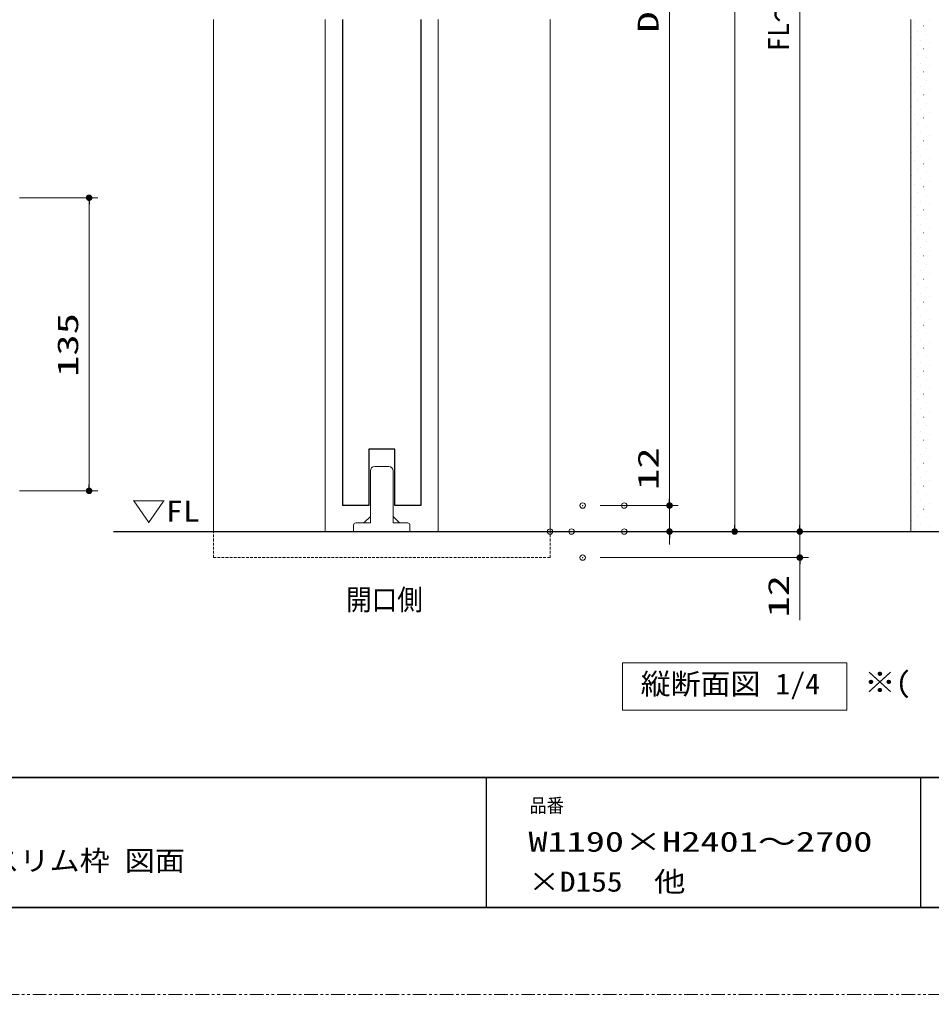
# Model space of a CAD drawing. Units: millimetres, scale not verified. Extents: x -1306 to 1306, y -607 to 607.
# Drawn here: x -437.8 to -17.9, y -594 to -144.9 of the extents above; entities that cross this region are included whole.
import ezdxf
from ezdxf.enums import TextEntityAlignment as Align

# ---------------------------------------------------------------- set-up
doc = ezdxf.new("R2010")
doc.units = ezdxf.units.MM
doc.header["$LTSCALE"] = 5
doc.header["$PDMODE"] = 32
doc.header["$PDSIZE"] = 2.5
doc.linetypes.add('USER1', pattern=[2.5, 1.25, -0.25, 0.25, -0.25, 0.25, -0.25])
doc.linetypes.add('USER2', pattern=[0.375, 0.25, -0.125])
for name, color, linetype, lineweight in [('0-1_線(黄)', 2, 'Continuous', 15), ('0-3_陰線', 4, 'USER1', 9), ('0-D_線(白)', 7, 'Continuous', 30), ('1-0_線(水)', 4, 'Continuous', 9), ('1-1_寸法線', 3, 'Continuous', 13), ('1-2_ハッチング', 6, 'Continuous', 9), ('1-4_DEFPOINTS', 7, 'Continuous', 5), ('1-5_0', 3, 'Continuous', 25), ('1-6_点線(黄)', 2, 'USER2', 15), ('1-7_図面枠', 7, 'Continuous', 35)]:
    doc.layers.add(name, color=color, linetype=linetype, lineweight=lineweight)
doc.styles.add('ＭＳ ゴシック', font='')
doc.styles.get('ＭＳ ゴシック').set_extended_font_data('MS Gothic')

# ---------------------------------------------------------------- blocks, each defined once
blk = doc.blocks.new('ｓｓ')
at = {"layer": '1-0_線(水)'}
for p, q in [((3773.92, 2885.92), (3806.42, 2885.92)), ((3816.42, 2875.92), (3816.42, 2755.92)), ((3763.92, 2770.92), (3748.92, 2755.92)), ((3816.42, 2770.92), (3831.42, 2755.92)), ((3816.42, 2755.92), (3850.17, 2755.92)), ((3855.17, 2750.92), (3855.17, 2735.92))]:
    blk.add_line(p, q, dxfattribs=at)
for points in [[(3730.17, 2755.92), (3763.92, 2755.92), (3763.92, 2875.92)], [(3855.17, 2735.92), (3725.17, 2735.92), (3725.17, 2750.92)]]:
    blk.add_lwpolyline(points, dxfattribs=at)
for centre, radius, start, end in [((3773.92, 2875.92), 10, 90, 180), ((3806.42, 2875.92), 10, 0, 90), ((3730.17, 2750.92), 5, 90, 180), ((3850.17, 2750.92), 5, 0, 90)]:
    blk.add_arc(centre, radius, start, end, dxfattribs=at)
blk = doc.blocks.new('_DOT')
at = {"layer": '1-5_0'}
blk.add_line((-2.5, 0), (-5, 0), dxfattribs=at)
for points in [[(0, 0), (-2.5, 0), (-2.48, 0.313)], [(0, 0), (-2.48, -0.313), (-2.5, 0)], [(0, 0), (-2.48, 0.313), (-2.421, 0.622)], [(0, 0), (-2.421, -0.622), (-2.48, -0.313)], [(0, 0), (-2.421, 0.622), (-2.324, 0.92)], [(0, 0), (-2.324, -0.92), (-2.421, -0.622)], [(0, 0), (-2.324, 0.92), (-2.191, 1.204)], [(0, 0), (-2.191, -1.204), (-2.324, -0.92)], [(0, 0), (-2.191, 1.204), (-2.023, 1.469)], [(0, 0), (-2.023, -1.469), (-2.191, -1.204)], [(0, 0), (-2.023, 1.469), (-1.822, 1.711)], [(0, 0), (-1.822, -1.711), (-2.023, -1.469)], [(0, 0), (-1.822, 1.711), (-1.594, 1.926)], [(0, 0), (-1.594, -1.926), (-1.822, -1.711)], [(0, 0), (-1.594, 1.926), (-1.34, 2.111)], [(0, 0), (-1.34, -2.111), (-1.594, -1.926)], [(0, 0), (-1.34, 2.111), (-1.064, 2.262)], [(0, 0), (-1.064, -2.262), (-1.34, -2.111)], [(0, 0), (-1.064, 2.262), (-0.773, 2.378)], [(0, 0), (-0.773, -2.378), (-1.064, -2.262)], [(0, 0), (-0.773, 2.378), (-0.468, 2.456)], [(0, 0), (-0.468, -2.456), (-0.773, -2.378)], [(0, 0), (-0.468, 2.456), (-0.157, 2.495)], [(0, 0), (-0.157, -2.495), (-0.468, -2.456)], [(0, 0), (-0.157, 2.495), (0.157, 2.495)], [(0, 0), (0.157, -2.495), (-0.157, -2.495)], [(0, 0), (0.157, 2.495), (0.468, 2.456)], [(0, 0), (0.468, 2.456), (0.773, 2.378)], [(0, 0), (0.773, 2.378), (1.064, 2.262)], [(0, 0), (1.064, 2.262), (1.34, 2.111)], [(0, 0), (1.34, 2.111), (1.594, 1.926)], [(0, 0), (1.594, 1.926), (1.822, 1.711)], [(0, 0), (1.822, 1.711), (2.023, 1.469)], [(0, 0), (2.023, 1.469), (2.191, 1.204)], [(0, 0), (2.191, 1.204), (2.324, 0.92)], [(0, 0), (2.324, 0.92), (2.421, 0.622)], [(0, 0), (2.421, 0.622), (2.48, 0.313)], [(0, 0), (2.48, 0.313), (2.5, 0)], [(0, 0), (0.468, -2.456), (0.157, -2.495)], [(0, 0), (0.773, -2.378), (0.468, -2.456)], [(0, 0), (1.064, -2.262), (0.773, -2.378)], [(0, 0), (1.34, -2.111), (1.064, -2.262)], [(0, 0), (1.594, -1.926), (1.34, -2.111)], [(0, 0), (1.822, -1.711), (1.594, -1.926)], [(0, 0), (2.023, -1.469), (1.822, -1.711)], [(0, 0), (2.191, -1.204), (2.023, -1.469)], [(0, 0), (2.324, -0.92), (2.191, -1.204)], [(0, 0), (2.421, -0.622), (2.324, -0.92)], [(0, 0), (2.48, -0.313), (2.421, -0.622)], [(0, 0), (2.5, 0), (2.48, -0.313)]]:
    blk.add_solid(points, dxfattribs=at)

msp = doc.modelspace()

# ---------------------------------------------------------------- linework, layer by layer
at = {"layer": '0-1_線(黄)'}
msp.add_line((-27.376, -380.777), (-27.376, -144.992), dxfattribs=at)
msp.add_lwpolyline([(-160.146, -441.258), (-56.884, -441.258), (-56.884, -463.093), (-160.146, -463.093)], close=True, dxfattribs=at)
at = {"layer": '0-3_陰線'}
msp.add_line((387.036, -594), (-1292.964, -594), dxfattribs=at)
at = {"layer": '0-D_線(白)'}
for p, q in [((-289.002, -144.992), (-289.002, -368.777)), ((-253.001, -144.992), (-253.001, -368.777)), ((-394.44, -380.777), (253.088, -380.777))]:
    msp.add_line(p, q, dxfattribs=at)
msp.add_lwpolyline([(-253.001, -368.777), (-265.001, -368.777), (-265.001, -342.777), (-277.001, -342.777), (-277.001, -368.777), (-289.002, -368.777)], dxfattribs=at)
at = {"layer": '1-0_線(水)'}
for p, q in [((-348.501, -144.992), (-348.501, -380.777)), ((-297.001, -144.992), (-297.001, -380.777)), ((-245.001, -144.992), (-245.001, -380.777)), ((-193.501, -144.992), (-193.501, -380.777))]:
    msp.add_line(p, q, dxfattribs=at)
at = {"layer": '1-1_寸法線'}
for p, q in [((-78.501, -377.777), (-78.501, 134.723)), ((-108.501, 96.223), (-108.501, -377.777)), ((-138.501, 84.223), (-138.501, -365.777)), ((-437.739, -227.029), (-401.739, -227.029)), ((-405.739, -230.029), (-405.739, -359.029)), ((-138.501, -365.777), (-138.501, -340.015)), ((-437.739, -362.029), (-401.739, -362.029)), ((-170.501, -368.777), (-134.501, -368.777)), ((-151.375, -368.777), (-134.501, -368.777)), ((-138.501, -380.777), (-138.501, -368.777)), ((-78.501, -377.777), (-78.501, -374.777)), ((-185.501, -380.777), (-74.501, -380.777)), ((-185.501, -380.777), (-74.501, -380.777)), ((-175.616, -380.777), (-104.501, -380.777)), ((-151.375, -380.777), (-134.501, -380.777)), ((-78.501, -380.777), (-78.501, -392.777)), ((-138.501, -383.777), (-138.501, -386.777)), ((-170.501, -392.777), (-74.501, -392.777)), ((-78.501, -395.777), (-78.501, -421.539))]:
    msp.add_line(p, q, dxfattribs=at)
at = {"layer": '1-2_ハッチング'}
for p, q in [((-25.621, -146.453), (-25.571, -146.453)), ((-21.644, -147.778), (-21.594, -147.778)), ((-18.992, -145.127), (-18.942, -145.127)), ((-24.296, -150.43), (-24.246, -150.43)), ((-20.318, -151.756), (-20.268, -151.756)), ((-26.947, -153.082), (-26.897, -153.082)), ((-25.621, -157.059), (-25.571, -157.059)), ((-22.97, -154.408), (-22.92, -154.408)), ((-18.992, -155.733), (-18.942, -155.733)), ((-24.296, -161.037), (-24.246, -161.037)), ((-21.644, -158.385), (-21.594, -158.385)), ((-26.947, -163.688), (-26.897, -163.688)), ((-22.97, -165.014), (-22.92, -165.014)), ((-20.318, -162.363), (-20.268, -162.363)), ((-25.621, -167.666), (-25.571, -167.666)), ((-21.644, -168.992), (-21.594, -168.992)), ((-18.992, -166.34), (-18.942, -166.34)), ((-26.947, -174.295), (-26.897, -174.295)), ((-24.296, -171.643), (-24.246, -171.643)), ((-20.318, -172.969), (-20.268, -172.969)), ((-25.621, -178.272), (-25.571, -178.272)), ((-22.97, -175.621), (-22.92, -175.621)), ((-21.644, -179.598), (-21.594, -179.598)), ((-18.992, -176.947), (-18.942, -176.947)), ((-24.296, -182.25), (-24.246, -182.25)), ((-20.318, -183.576), (-20.268, -183.576)), ((-26.947, -184.902), (-26.897, -184.902)), ((-22.97, -186.227), (-22.92, -186.227)), ((-18.992, -187.553), (-18.942, -187.553)), ((-25.621, -188.879), (-25.571, -188.879)), ((-24.296, -192.856), (-24.246, -192.856)), ((-21.644, -190.205), (-21.594, -190.205)), ((-26.947, -195.508), (-26.897, -195.508)), ((-22.97, -196.834), (-22.92, -196.834)), ((-20.318, -194.182), (-20.268, -194.182)), ((-25.621, -199.486), (-25.571, -199.486)), ((-21.644, -200.811), (-21.594, -200.811)), ((-18.992, -198.16), (-18.942, -198.16)), ((-26.947, -206.115), (-26.897, -206.115)), ((-24.296, -203.463), (-24.246, -203.463)), ((-20.318, -204.789), (-20.268, -204.789)), ((-25.621, -210.092), (-25.571, -210.092)), ((-22.97, -207.441), (-22.92, -207.441)), ((-18.992, -208.766), (-18.942, -208.766)), ((-24.296, -214.07), (-24.246, -214.07)), ((-21.644, -211.418), (-21.594, -211.418)), ((-20.318, -215.396), (-20.268, -215.396)), ((-26.947, -216.721), (-26.897, -216.721)), ((-22.97, -218.047), (-22.92, -218.047)), ((-18.992, -219.373), (-18.942, -219.373)), ((-25.621, -220.699), (-25.571, -220.699)), ((-21.644, -222.025), (-21.594, -222.025)), ((-26.947, -227.328), (-26.897, -227.328)), ((-24.296, -224.676), (-24.246, -224.676)), ((-22.97, -228.654), (-22.92, -228.654)), ((-20.318, -226.002), (-20.268, -226.002)), ((-25.621, -231.305), (-25.571, -231.305)), ((-21.644, -232.631), (-21.594, -232.631)), ((-18.992, -229.98), (-18.942, -229.98)), ((-26.947, -237.935), (-26.897, -237.935)), ((-24.296, -235.283), (-24.246, -235.283)), ((-20.318, -236.609), (-20.268, -236.609)), ((-25.621, -241.912), (-25.571, -241.912)), ((-22.97, -239.26), (-22.92, -239.26)), ((-18.992, -240.586), (-18.942, -240.586)), ((-24.296, -245.89), (-24.246, -245.89)), ((-21.644, -243.238), (-21.594, -243.238)), ((-26.947, -248.541), (-26.897, -248.541)), ((-22.97, -249.867), (-22.92, -249.867)), ((-20.318, -247.215), (-20.268, -247.215)), ((-18.992, -251.193), (-18.942, -251.193)), ((-25.621, -252.519), (-25.571, -252.519)), ((-21.644, -253.844), (-21.594, -253.844)), ((-26.947, -259.148), (-26.897, -259.148)), ((-24.296, -256.496), (-24.246, -256.496)), ((-20.318, -257.822), (-20.268, -257.822)), ((-25.621, -263.125), (-25.571, -263.125)), ((-22.97, -260.474), (-22.92, -260.474)), ((-21.644, -264.451), (-21.594, -264.451)), ((-18.992, -261.799), (-18.942, -261.799)), ((-24.296, -267.103), (-24.246, -267.103)), ((-20.318, -268.429), (-20.268, -268.429)), ((-26.947, -269.754), (-26.897, -269.754)), ((-25.621, -273.732), (-25.571, -273.732)), ((-22.97, -271.08), (-22.92, -271.08)), ((-18.992, -272.406), (-18.942, -272.406)), ((-24.296, -277.709), (-24.246, -277.709)), ((-21.644, -275.058), (-21.594, -275.058)), ((-26.947, -280.361), (-26.897, -280.361)), ((-22.97, -281.687), (-22.92, -281.687)), ((-20.318, -279.035), (-20.268, -279.035)), ((-25.621, -284.338), (-25.571, -284.338)), ((-21.644, -285.664), (-21.594, -285.664)), ((-18.992, -283.013), (-18.942, -283.013)), ((-26.947, -290.968), (-26.897, -290.968)), ((-24.296, -288.316), (-24.246, -288.316)), ((-20.318, -289.642), (-20.268, -289.642)), ((-25.621, -294.945), (-25.571, -294.945)), ((-22.97, -292.293), (-22.92, -292.293)), ((-21.644, -296.271), (-21.594, -296.271)), ((-18.992, -293.619), (-18.942, -293.619)), ((-24.296, -298.923), (-24.246, -298.923)), ((-20.318, -300.248), (-20.268, -300.248)), ((-26.947, -301.574), (-26.897, -301.574)), ((-22.97, -302.9), (-22.92, -302.9)), ((-18.992, -304.226), (-18.942, -304.226)), ((-25.621, -305.552), (-25.571, -305.552)), ((-24.296, -309.529), (-24.246, -309.529)), ((-21.644, -306.877), (-21.594, -306.877)), ((-26.947, -312.181), (-26.897, -312.181)), ((-22.97, -313.507), (-22.92, -313.507)), ((-20.318, -310.855), (-20.268, -310.855)), ((-25.621, -316.158), (-25.571, -316.158)), ((-21.644, -317.484), (-21.594, -317.484)), ((-18.992, -314.832), (-18.942, -314.832)), ((-26.947, -322.787), (-26.897, -322.787)), ((-24.296, -320.136), (-24.246, -320.136)), ((-20.318, -321.462), (-20.268, -321.462)), ((-25.621, -326.765), (-25.571, -326.765)), ((-22.97, -324.113), (-22.92, -324.113)), ((-18.992, -325.439), (-18.942, -325.439)), ((-24.296, -330.742), (-24.246, -330.742)), ((-21.644, -328.091), (-21.594, -328.091)), ((-20.318, -332.068), (-20.268, -332.068)), ((-26.947, -333.394), (-26.897, -333.394)), ((-22.97, -334.72), (-22.92, -334.72)), ((-18.992, -336.046), (-18.942, -336.046)), ((-25.621, -337.371), (-25.571, -337.371)), ((-21.644, -338.697), (-21.594, -338.697)), ((-26.947, -344.001), (-26.897, -344.001)), ((-24.296, -341.349), (-24.246, -341.349)), ((-22.97, -345.326), (-22.92, -345.326)), ((-20.318, -342.675), (-20.268, -342.675)), ((-25.621, -347.978), (-25.571, -347.978)), ((-21.644, -349.304), (-21.594, -349.304)), ((-18.992, -346.652), (-18.942, -346.652)), ((-26.947, -354.607), (-26.897, -354.607)), ((-24.296, -351.956), (-24.246, -351.956)), ((-20.318, -353.281), (-20.268, -353.281)), ((-25.621, -358.585), (-25.571, -358.585)), ((-22.97, -355.933), (-22.92, -355.933)), ((-18.992, -357.259), (-18.942, -357.259)), ((-24.296, -362.562), (-24.246, -362.562)), ((-21.644, -359.91), (-21.594, -359.91)), ((-26.947, -365.214), (-26.897, -365.214)), ((-22.97, -366.54), (-22.92, -366.54)), ((-20.318, -363.888), (-20.268, -363.888)), ((-18.992, -367.865), (-18.942, -367.865)), ((-25.621, -369.191), (-25.571, -369.191)), ((-21.644, -370.517), (-21.594, -370.517)), ((-26.947, -375.82), (-26.897, -375.82)), ((-24.296, -373.169), (-24.246, -373.169)), ((-22.97, -377.146), (-22.92, -377.146)), ((-20.318, -374.495), (-20.268, -374.495)), ((-25.621, -379.798), (-25.571, -379.798)), ((-18.992, -378.472), (-18.942, -378.472))]:
    msp.add_line(p, q, dxfattribs=at)
at = {"layer": '1-4_DEFPOINTS'}
for p in [(-405.739, -362.029), (-178.501, -368.777), (-159.375, -368.777), (-138.501, -368.777), (-138.501, -368.777), (-193.501, -380.777), (-193.501, -380.777), (-183.616, -380.777), (-159.375, -380.777), (-108.501, -380.777), (-178.501, -392.777), (-78.501, -392.777)]:
    msp.add_point(p, dxfattribs=at)
at = {"layer": '1-5_0', "color": 7}
for p, q in [((-222.964, -494), (-222.964, -554)), ((-22.964, -494), (-22.964, -554))]:
    msp.add_line(p, q, dxfattribs=at)
at = {"layer": '1-6_点線(黄)'}
msp.add_line((-348.501, -392.777), (-348.501, -380.777), dxfattribs=at)
msp.add_lwpolyline([(-348.501, -392.777), (-193.501, -392.777), (-193.501, -380.777)], dxfattribs=at)
at = {"layer": '1-7_図面枠'}
msp.add_line((-1252.964, -494), (347.036, -494), dxfattribs=at)
msp.add_lwpolyline([(-1252.964, -554), (347.036, -554), (347.036, 554), (-1252.964, 554)], close=True, dxfattribs=at)

# ---------------------------------------------------------------- block references
at = {"layer": '1-0_線(水)', "xscale": 0.2, "yscale": 0.2}
msp.add_blockref('ｓｓ', (-1029.036, -927.961), dxfattribs=at)
at = {"layer": '1-1_寸法線', "xscale": 0.6, "yscale": 0.6}
for p, rotation in [((-405.739, -227.029), 90), ((-405.739, -362.029), 270), ((-138.501, -368.777), 270), ((-138.501, -368.777), 270), ((-138.501, -380.777), 90), ((-108.501, -380.777), 270), ((-78.501, -380.777), 270), ((-78.501, -380.777), 270), ((-78.501, -392.777), 90)]:
    msp.add_blockref('_DOT', p, dxfattribs=dict(at, rotation=rotation))

# ---------------------------------------------------------------- texts
at = {"layer": '0-1_線(黄)', "style": 'ＭＳ ゴシック'}
for s, height, width, p in [('▽FL', 9.604, 1.2, (-386.121, -379.067)), ('開口側', 9.604, 0.9, (-287.427, -419.85)), ('※(', 9.604, 1.1, (-48.858, -457.876)), ('縦断面図 1/4', 9.621, 1.05, (-151.777, -458.636))]:
    msp.add_text(s, height=height, dxfattribs=dict(at, width=width)).set_placement(p, align=Align.BOTTOM_LEFT)
at = {"layer": '1-1_寸法線', "style": 'ＭＳ ゴシック'}
msp.add_text('FL～天井下地', height=9.621, rotation=90, dxfattribs=at).set_placement((-80.651, -159.518), align=Align.BOTTOM_LEFT)
at = {"layer": '1-1_寸法線', "style": 'ＭＳ ゴシック', "width": 1.5}
for s, p in [('DH', (-140.651, -151.015)), ('135', (-407.889, -309.529)), ('12', (-140.651, -361.634)), ('12', (-80.651, -420.396))]:
    msp.add_text(s, height=9.604, rotation=90, dxfattribs=at).set_placement(p, align=Align.BOTTOM_LEFT)
at = {"layer": '1-7_図面枠', "style": 'ＭＳ ゴシック'}
for s, height, width, p in [('品番', 6.452, 0.9, (-202.964, -512.073)), ('W1190×H2401～2700', 9.236, 1.4, (-203.459, -531.009)), ('ノッポ H2700 W1190・1450・1645・1745  D155 壁引込戸 フラット スリム枠 図面', 9.236, 1.1, (-873.76, -539.776)), ('×D155\u3000他', 9.236, 1.15, (-203.459, -549.415))]:
    msp.add_text(s, height=height, dxfattribs=dict(at, width=width)).set_placement(p, align=Align.BOTTOM_LEFT)

doc.saveas('drawing.dxf')
